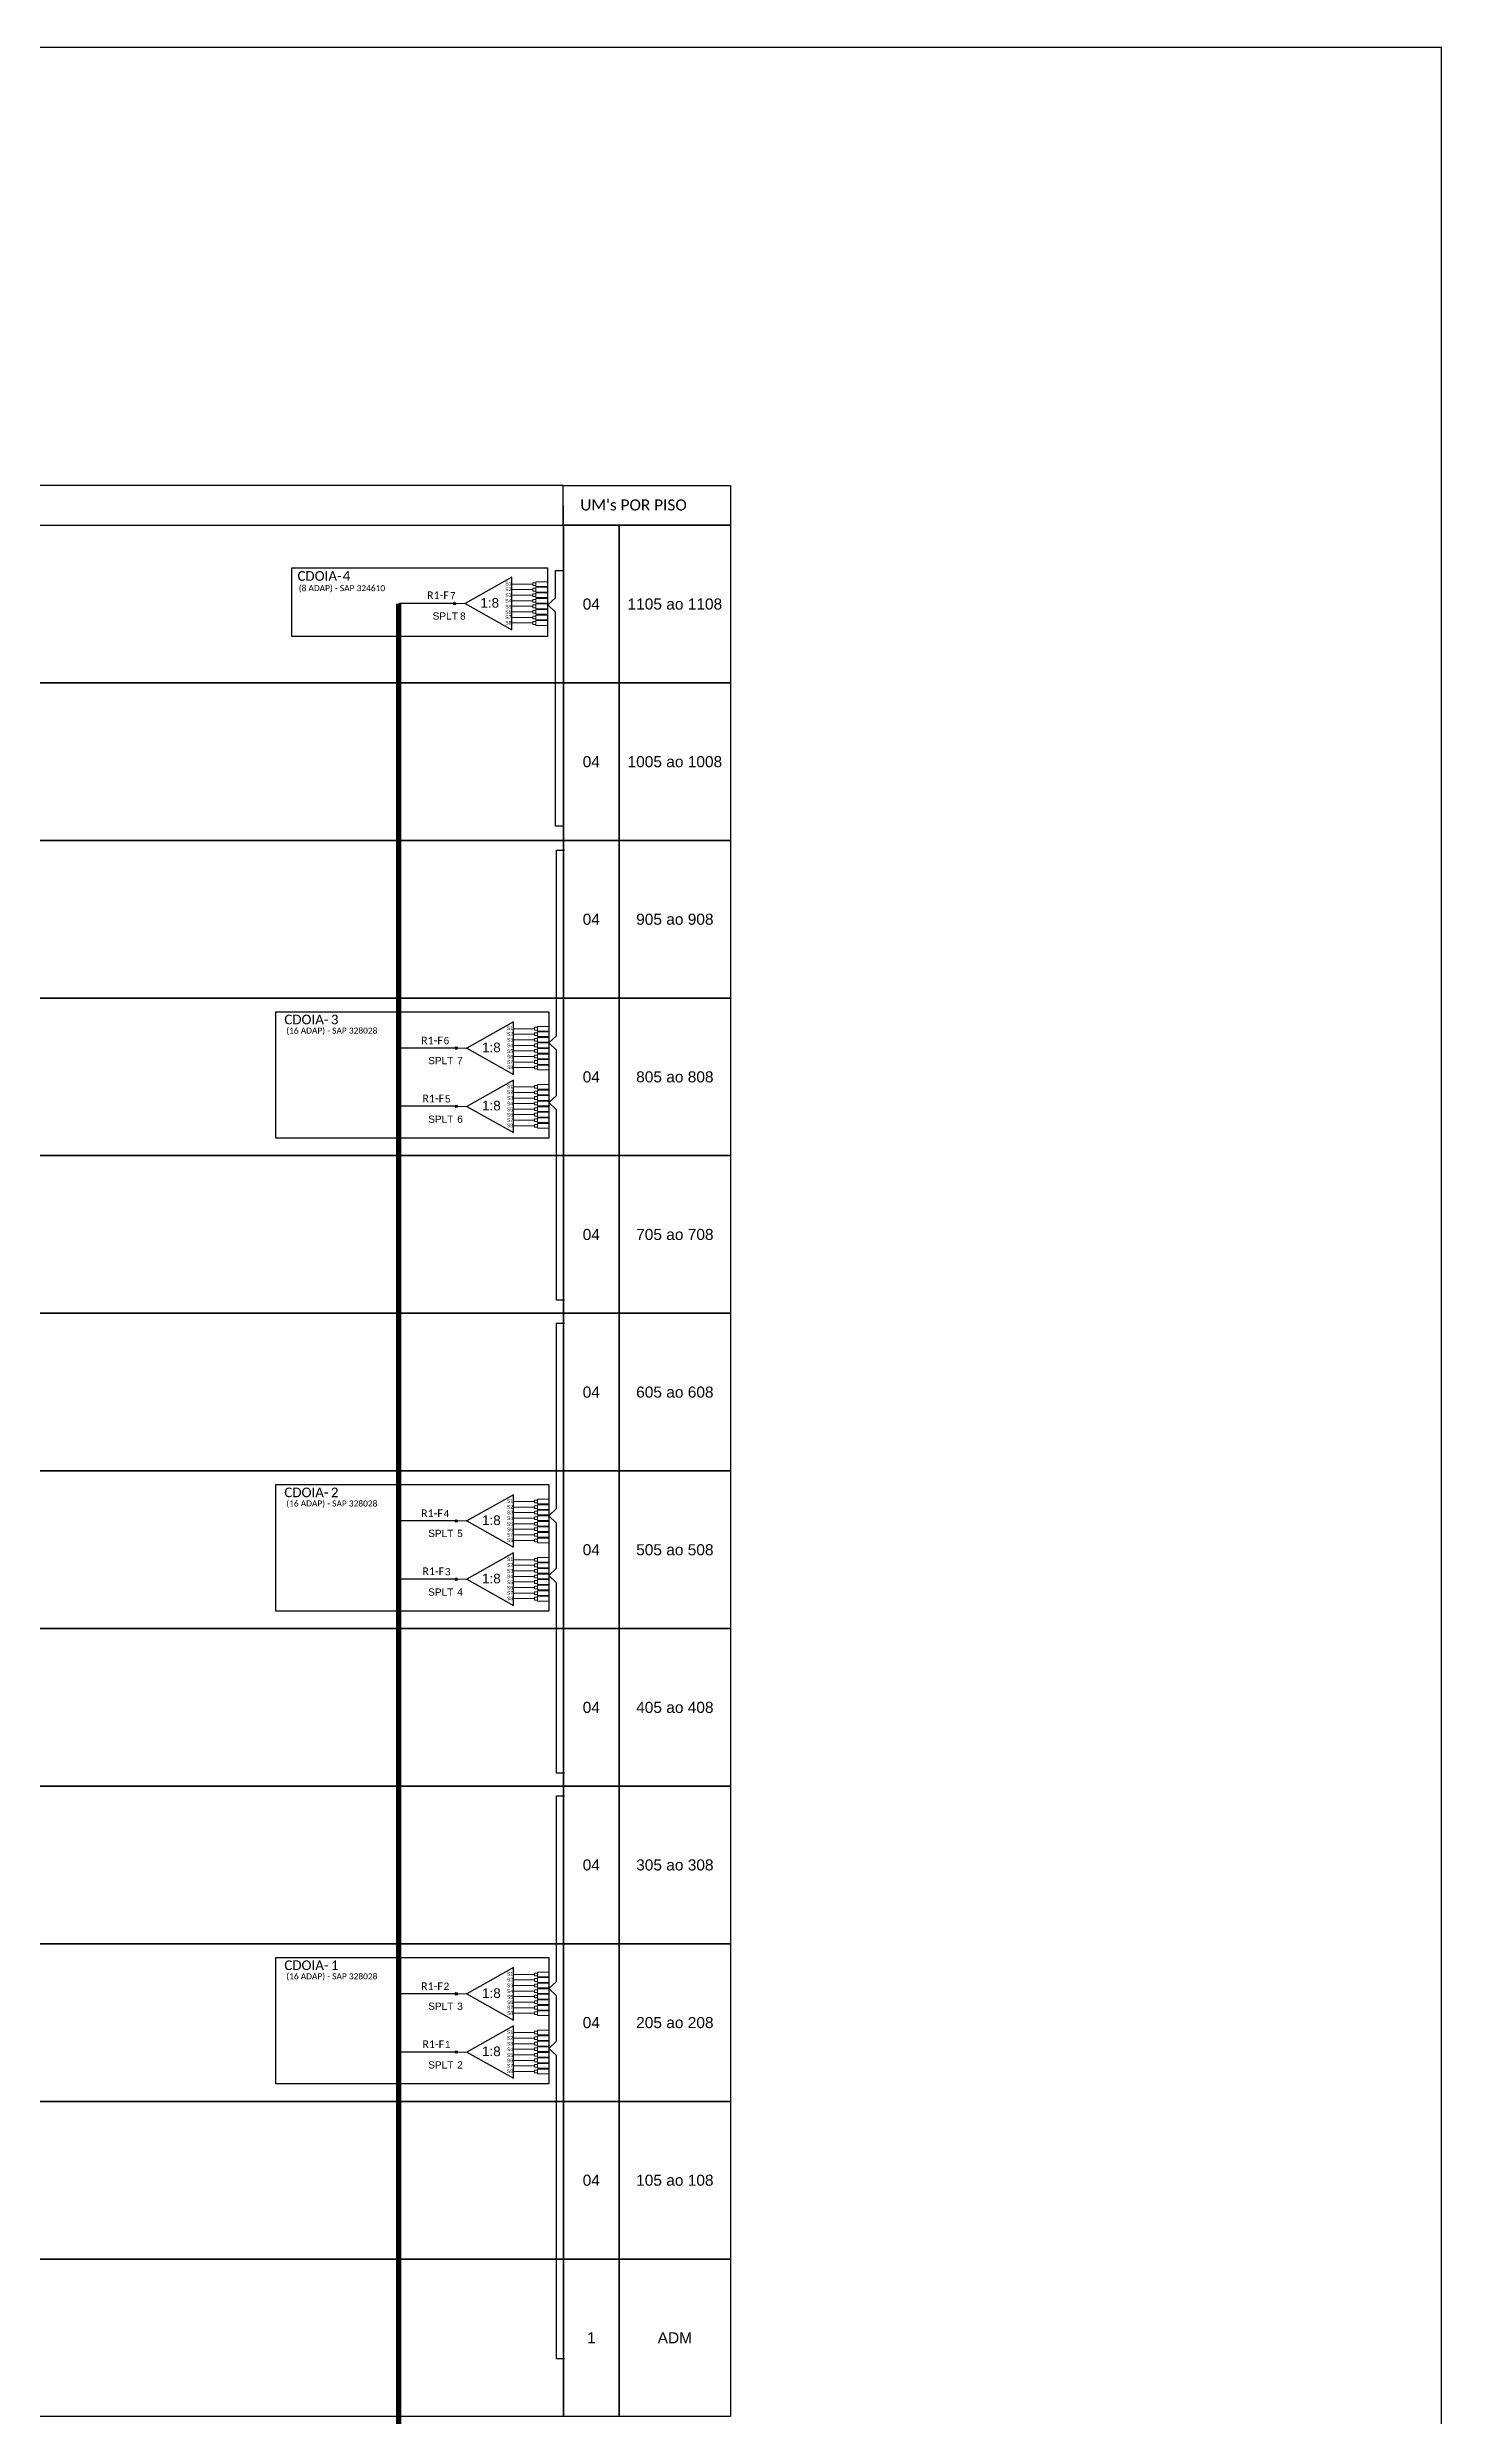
# Model space of a CAD drawing. Extents: x -89 to 1632, y 705 to 1299.
# Drawn here: x 1430.9 to 1632.5, y 956.6 to 1299 of the extents above; entities that cross this region are included whole.
import ezdxf
from ezdxf.enums import TextEntityAlignment as Align

# ---------------------------------------------------------------- set-up
doc = ezdxf.new("R2010")
doc.units = 0
doc.styles.add('ARIAL', font='arial.ttf')
doc.styles.add('WMF-Calibri0', font='calibri.ttf')

# ---------------------------------------------------------------- blocks, each defined once
blk = doc.blocks.new('SPLT_1-8_SC-APC')
at = {"color": 1}
blk.add_lwpolyline([(-7.37, -2.1), (-17.04, -7.55), (-7.37, -13), (-7.37, -2.1)], dxfattribs=at)
at = {"color": 3, "lineweight": 0}
for points in [[(-2.99, -3.51), (-7.37, -3.51)], [(-7.37, -4.66), (-2.99, -4.66)], [(-2.41, -3.02), (-2.41, -4)], [(-2.41, -3.02), (0, -3.02)], [(-2.41, -4), (0, -4)], [(-2.41, -4.17), (-2.41, -5.16)], [(-2.41, -4.17), (0, -4.17)], [(-7.37, -5.82), (-2.99, -5.82)], [(-7.37, -6.97), (-2.99, -6.97)], [(-7.37, -8.12), (-2.99, -8.12)], [(-7.37, -9.28), (-2.99, -9.28)], [(-2.41, -5.16), (0, -5.16)], [(-2.41, -5.32), (-2.41, -6.31)], [(-2.41, -5.32), (0, -5.32)], [(-2.41, -6.31), (0, -6.31)], [(-2.41, -6.48), (-2.41, -7.46)], [(-2.41, -6.48), (0, -6.48)], [(-2.41, -7.46), (0, -7.46)], [(-2.41, -7.63), (-2.41, -8.62)], [(-2.41, -7.63), (0, -7.63)], [(-2.41, -8.62), (0, -8.62)], [(-2.41, -8.78), (-2.41, -9.77)], [(-2.41, -8.78), (0, -8.78)], [(-2.41, -9.77), (0, -9.77)], [(-7.37, -10.43), (-2.99, -10.43)], [(-7.37, -11.58), (-2.99, -11.58)], [(-2.41, -9.94), (-2.41, -10.92)], [(-2.41, -9.94), (0, -9.94)], [(-2.41, -10.92), (0, -10.92)], [(-2.41, -11.09), (-2.41, -12.08)], [(-2.41, -11.09), (0, -11.09)], [(-2.41, -12.08), (0, -12.08)]]:
    blk.add_lwpolyline(points, dxfattribs=at)
for points in [[(-2.99, -3.22), (-2.41, -3.22), (-2.41, -3.8), (-2.99, -3.8)], [(-2.99, -4.38), (-2.41, -4.38), (-2.41, -4.95), (-2.99, -4.95)], [(-2.99, -5.53), (-2.41, -5.53), (-2.41, -6.1), (-2.99, -6.1)], [(-2.99, -6.68), (-2.41, -6.68), (-2.41, -7.26), (-2.99, -7.26)], [(-2.99, -7.84), (-2.41, -7.84), (-2.41, -8.41), (-2.99, -8.41)], [(-2.99, -8.99), (-2.41, -8.99), (-2.41, -9.56), (-2.99, -9.56)], [(-2.99, -10.14), (-2.41, -10.14), (-2.41, -10.72), (-2.99, -10.72)], [(-2.99, -11.3), (-2.41, -11.3), (-2.41, -11.87), (-2.99, -11.87)]]:
    blk.add_lwpolyline(points, close=True, dxfattribs=at)
at = {"color": 1, "lineweight": 0}
blk.add_lwpolyline([(-17.04, -7.55), (-19.26, -7.55)], dxfattribs=at)
at = {"color": 1, "style": 'ARIAL'}
for s, height, p in [('S1', 0.75, (-8.74, -3.78)), ('S2', 0.75, (-8.74, -4.97)), ('1:8', 2, (-13.91, -8.4)), ('S3', 0.75, (-8.74, -6.18)), ('S4', 0.75, (-8.74, -7.36)), ('S5', 0.75, (-8.74, -8.57)), ('S6', 0.75, (-8.74, -9.69)), ('S7', 0.75, (-8.74, -10.78)), ('S8', 0.75, (-8.74, -11.9))]:
    blk.add_text(s, height=height, dxfattribs=at).set_placement(p)

msp = doc.modelspace()

# ---------------------------------------------------------------- hatches: boundary and pattern name
h = msp.add_hatch(color=3)
h.dxf.hatch_style = 1
edge = h.paths.add_edge_path()
edge.add_arc((1489.78, 1218.65), 0.178, 0, 360)
h = msp.add_hatch(color=3)
h.dxf.hatch_style = 1
edge = h.paths.add_edge_path()
edge.add_arc((1490.02, 1154.4), 0.178, 0, 360)
h = msp.add_hatch(color=3)
h.dxf.hatch_style = 1
edge = h.paths.add_edge_path()
edge.add_arc((1490.02, 1145.99), 0.178, 0, 360)
h = msp.add_hatch(color=3)
h.dxf.hatch_style = 1
edge = h.paths.add_edge_path()
edge.add_arc((1490.02, 1086.07), 0.178, 0, 360)
h = msp.add_hatch(color=3)
h.dxf.hatch_style = 1
edge = h.paths.add_edge_path()
edge.add_arc((1490.02, 1077.65), 0.178, 0, 360)
h = msp.add_hatch(color=3)
h.dxf.hatch_style = 1
edge = h.paths.add_edge_path()
edge.add_arc((1490.02, 1017.73), 0.178, 0, 360)
h = msp.add_hatch(color=3)
h.dxf.hatch_style = 1
edge = h.paths.add_edge_path()
edge.add_arc((1490.02, 1009.32), 0.178, 0, 360)

# ---------------------------------------------------------------- linework, layer by layer
for points in [[(793.9, 705.02), (1632.47, 705.02), (1632.47, 1299.02), (793.9, 1299.02), (793.9, 705.02)], [(1318.83, 1229.97), (1505.52, 1229.97), (1505.49, 1235.69), (1318.83, 1235.69), (1318.83, 1235.69), (1318.83, 1232.83)], [(1505.49, 1229.97), (1505.49, 1235.69)]]:
    msp.add_lwpolyline(points)
for points in [[(1505.49, 1235.69), (1529.67, 1235.69), (1529.67, 1229.97), (1505.49, 1229.97)], [(1318.85, 1229.97), (1505.52, 1229.97), (1505.52, 1207.19), (1318.85, 1207.19)], [(1505.52, 1229.97), (1513.57, 1229.97), (1513.57, 1207.19), (1505.52, 1207.19)], [(1513.57, 1229.97), (1529.67, 1229.97), (1529.67, 1207.19), (1513.57, 1207.19)], [(1318.85, 1207.19), (1505.52, 1207.19), (1505.52, 1184.41), (1318.85, 1184.41)], [(1505.52, 1207.19), (1513.57, 1207.19), (1513.57, 1184.41), (1505.52, 1184.41)], [(1513.57, 1207.19), (1529.67, 1207.19), (1529.67, 1184.41), (1513.57, 1184.41)], [(1318.85, 1184.41), (1505.52, 1184.41), (1505.52, 1161.64), (1318.85, 1161.64)], [(1505.52, 1184.41), (1513.57, 1184.41), (1513.57, 1161.64), (1505.52, 1161.64)], [(1513.57, 1184.41), (1529.67, 1184.41), (1529.67, 1161.64), (1513.57, 1161.64)], [(1318.85, 1161.64), (1505.52, 1161.64), (1505.52, 1138.86), (1318.85, 1138.86)], [(1505.52, 1161.64), (1513.57, 1161.64), (1513.57, 1138.86), (1505.52, 1138.86)], [(1513.57, 1161.64), (1529.67, 1161.64), (1529.67, 1138.86), (1513.57, 1138.86)], [(1318.85, 1138.86), (1505.52, 1138.86), (1505.52, 1116.08), (1318.85, 1116.08)], [(1505.52, 1138.86), (1513.57, 1138.86), (1513.57, 1116.08), (1505.52, 1116.08)], [(1513.57, 1138.86), (1529.67, 1138.86), (1529.67, 1116.08), (1513.57, 1116.08)], [(1318.85, 1116.08), (1505.52, 1116.08), (1505.52, 1093.3), (1318.85, 1093.3)], [(1505.52, 1116.08), (1513.57, 1116.08), (1513.57, 1093.3), (1505.52, 1093.3)], [(1513.57, 1116.08), (1529.67, 1116.08), (1529.67, 1093.3), (1513.57, 1093.3)], [(1318.85, 1093.3), (1505.52, 1093.3), (1505.52, 1070.52), (1318.85, 1070.52)], [(1505.52, 1093.3), (1513.57, 1093.3), (1513.57, 1070.52), (1505.52, 1070.52)], [(1513.57, 1093.3), (1529.67, 1093.3), (1529.67, 1070.52), (1513.57, 1070.52)], [(1318.85, 1070.52), (1505.52, 1070.52), (1505.52, 1047.75), (1318.85, 1047.75)], [(1505.52, 1070.52), (1513.57, 1070.52), (1513.57, 1047.75), (1505.52, 1047.75)], [(1513.57, 1070.52), (1529.67, 1070.52), (1529.67, 1047.75), (1513.57, 1047.75)], [(1318.85, 1047.75), (1505.52, 1047.75), (1505.52, 1024.97), (1318.85, 1024.97)], [(1505.52, 1047.75), (1513.57, 1047.75), (1513.57, 1024.97), (1505.52, 1024.97)], [(1513.57, 1047.75), (1529.67, 1047.75), (1529.67, 1024.97), (1513.57, 1024.97)], [(1318.85, 1024.97), (1505.52, 1024.97), (1505.52, 1002.19), (1318.85, 1002.19)], [(1505.52, 1024.97), (1513.57, 1024.97), (1513.57, 1002.19), (1505.52, 1002.19)], [(1513.57, 1024.97), (1529.67, 1024.97), (1529.67, 1002.19), (1513.57, 1002.19)], [(1318.85, 1002.19), (1505.52, 1002.19), (1505.52, 979.41), (1318.85, 979.41)], [(1505.52, 1002.19), (1513.57, 1002.19), (1513.57, 979.41), (1505.52, 979.41)], [(1513.57, 1002.19), (1529.67, 1002.19), (1529.67, 979.41), (1513.57, 979.41)], [(1318.85, 979.41), (1505.52, 979.41), (1505.52, 956.63), (1318.85, 956.63)], [(1505.52, 979.41), (1513.57, 979.41), (1513.57, 956.63), (1505.52, 956.63)], [(1513.57, 979.41), (1529.67, 979.41), (1529.67, 956.63), (1513.57, 956.63)]]:
    msp.add_lwpolyline(points, close=True)
at = {"color": 1}
for points in [[(1466.24, 1223.83), (1503.2, 1223.83), (1503.2, 1213.87), (1466.24, 1213.87)], [(1463.94, 1159.65), (1503.42, 1159.65), (1503.42, 1141.38), (1463.94, 1141.38)], [(1463.94, 1091.32), (1503.42, 1091.32), (1503.42, 1073.04), (1463.94, 1073.04)], [(1463.94, 1022.98), (1503.42, 1022.98), (1503.42, 1004.71), (1463.94, 1004.71)]]:
    msp.add_lwpolyline(points, close=True, dxfattribs=at)
at = {"color": 3}
for points in [[(1505.52, 1186.48), (1504.37, 1186.48), (1504.37, 1217.39), (1503.28, 1218.44), (1504.37, 1219.49), (1504.37, 1223.41), (1505.52, 1223.41)], [(1505.66, 1117.96), (1504.51, 1117.96), (1504.51, 1141.53), (1504.51, 1141.53), (1504.51, 1145.47), (1503.42, 1146.52), (1504.51, 1147.57), (1504.51, 1150.16), (1504.51, 1150.16), (1504.51, 1154.1), (1503.42, 1155.15), (1504.51, 1156.2), (1504.51, 1183), (1505.66, 1183)], [(1505.66, 1049.63), (1504.51, 1049.63), (1504.51, 1073.19), (1504.51, 1073.19), (1504.51, 1077.13), (1503.42, 1078.18), (1504.51, 1079.23), (1504.51, 1081.82), (1504.51, 1081.82), (1504.51, 1085.76), (1503.42, 1086.81), (1504.51, 1087.86), (1504.51, 1114.67), (1505.66, 1114.67)], [(1505.66, 964.97), (1504.51, 964.97), (1504.51, 1004.86), (1504.51, 1004.86), (1504.51, 1008.8), (1503.42, 1009.85), (1504.51, 1010.9), (1504.51, 1013.49), (1504.51, 1013.49), (1504.51, 1017.43), (1503.42, 1018.48), (1504.51, 1019.53), (1504.51, 1046.34), (1505.66, 1046.34)]]:
    msp.add_lwpolyline(points, dxfattribs=at)
at = {"color": 5, "const_width": 0.765}
msp.add_lwpolyline([(1466.12, 884.4), (1466.12, 891.53), (1481.7, 891.53), (1481.7, 1154.4), (1481.7, 1218.65)], dxfattribs=at)
at = {"color": 5}
for points in [[(1489.78, 1218.65), (1481.7, 1218.65)], [(1490.02, 1154.4), (1481.7, 1154.4)], [(1490.02, 1145.99), (1481.7, 1145.99)], [(1490.02, 1086.07), (1481.7, 1086.07)], [(1490.02, 1077.65), (1481.7, 1077.65)], [(1490.02, 1017.73), (1481.7, 1017.73)], [(1490.02, 1009.32), (1481.7, 1009.32)]]:
    msp.add_lwpolyline(points, dxfattribs=at)
at = {"color": 1}
for points in [[(1503.42, 1143.03), (1503.42, 1143.03), (1503.42, 1141.38), (1463.94, 1141.38), (1463.94, 1159.65), (1466.46, 1159.65)], [(1503.42, 1074.7), (1503.42, 1074.7), (1503.42, 1073.04), (1463.94, 1073.04), (1463.94, 1091.32), (1466.46, 1091.32)], [(1503.42, 1006.36), (1503.42, 1006.36), (1503.42, 1004.71), (1463.94, 1004.71), (1463.94, 1022.98), (1466.46, 1022.98)]]:
    msp.add_lwpolyline(points, dxfattribs=at)
at = {"color": 3}
for centre in [(1489.78, 1218.65), (1490.02, 1154.4), (1490.02, 1145.99), (1490.02, 1086.07), (1490.02, 1077.65), (1490.02, 1017.73), (1490.02, 1009.32)]:
    msp.add_circle(centre, 0.178, dxfattribs=at)
for p in [(1491.57, 1154.4), (1491.57, 1086.07), (1491.57, 1017.73)]:
    msp.add_point(p)

# ---------------------------------------------------------------- block references
at = {"color": 3, "xscale": 0.6956521739130039, "yscale": 0.695652173913043, "zscale": 0.6956521739130436}
for p in [(1503.18, 1223.9), (1503.42, 1159.65), (1503.42, 1151.24), (1503.42, 1091.32), (1503.42, 1082.9), (1503.42, 1022.98), (1503.42, 1014.57)]:
    msp.add_blockref('SPLT_1-8_SC-APC', p, dxfattribs=at)

# ---------------------------------------------------------------- texts
at = {"style": 'WMF-Calibri0'}
msp.add_text("UM's POR PISO", height=1.6, dxfattribs=at).set_placement((1507.95, 1232.1))
at = {"color": 1, "style": 'WMF-Calibri0'}
for s, height, p in [('CDOIA-', 1.391, (1467.06, 1221.94)), ('4', 1.39, (1473.59, 1221.94)), ('CDOIA-', 1.391, (1465.16, 1157.84)), ('3', 1.39, (1471.89, 1157.84)), ('CDOIA-', 1.391, (1465.16, 1089.5)), ('2', 1.39, (1471.89, 1089.5)), ('CDOIA-', 1.391, (1465.16, 1021.17)), ('1', 1.39, (1471.89, 1021.17))]:
    msp.add_text(s, height=height, dxfattribs=at).set_placement(p)
for s, p in [('(8 ADAP) - SAP 324610', (1473.49, 1220.44)), ('(16 ADAP) - SAP 328028', (1472.03, 1156.5)), ('(16 ADAP) - SAP 328028', (1472.03, 1088.16)), ('(16 ADAP) - SAP 328028', (1472.03, 1019.83))]:
    msp.add_text(s, height=0.8696, dxfattribs=at).set_placement(p, align=Align.CENTER)
at = {"color": 5, "style": 'WMF-Calibri0'}
for p in [(1485.79, 1219.29), (1484.93, 1154.95), (1485.12, 1146.57), (1484.93, 1086.62), (1485.12, 1078.24), (1484.93, 1018.28), (1485.12, 1009.9)]:
    msp.add_text('R1-F', height=1.113, dxfattribs=at).set_placement(p)
at = {"color": 5, "style": 'ARIAL'}
for s, p in [('7', (1489.52, 1219.27)), ('6', (1488.6, 1154.97)), ('5', (1488.79, 1146.55)), ('4', (1488.6, 1086.63)), ('3', (1488.79, 1078.21)), ('2', (1488.6, 1018.3)), ('1', (1488.79, 1009.88))]:
    msp.add_text(s, height=1.04, dxfattribs=at).set_placement(p, align=Align.CENTER)
at = {"style": 'ARIAL'}
for s, p in [('04', (1509.54, 1218.58)), ('1105 ao 1108', (1521.62, 1218.58)), ('04', (1509.54, 1195.8)), ('1005 ao 1008', (1521.62, 1195.8)), ('04', (1509.54, 1173.03)), ('905 ao 908', (1521.62, 1173.03)), ('04', (1509.54, 1150.25)), ('805 ao 808', (1521.62, 1150.25)), ('04', (1509.54, 1127.47)), ('705 ao 708', (1521.62, 1127.47)), ('04', (1509.54, 1104.69)), ('605 ao 608', (1521.62, 1104.69)), ('04', (1509.54, 1081.91)), ('505 ao 508', (1521.62, 1081.91)), ('04', (1509.54, 1059.13)), ('405 ao 408', (1521.62, 1059.13)), ('04', (1509.54, 1036.36)), ('305 ao 308', (1521.62, 1036.36)), ('04', (1509.54, 1013.58)), ('205 ao 208', (1521.62, 1013.58)), ('04', (1509.54, 990.8)), ('105 ao 108', (1521.62, 990.8)), ('1', (1509.54, 968.02)), ('ADM', (1521.62, 968.02))]:
    msp.add_text(s, height=1.6, dxfattribs=at).set_placement(p, align=Align.MIDDLE_CENTER)
at = {"color": 7, "style": 'ARIAL'}
for s, height, p in [('SPLT', 1.043, (1488.42, 1216.33)), ('8', 1.04, (1490.97, 1216.33)), ('SPLT', 1.043, (1487.78, 1152.08)), ('7', 1.04, (1490.56, 1152.08)), ('SPLT', 1.043, (1487.78, 1143.61)), ('6', 1.04, (1490.56, 1143.61)), ('SPLT', 1.043, (1487.78, 1083.75)), ('5', 1.04, (1490.56, 1083.75)), ('SPLT', 1.043, (1487.78, 1075.27)), ('4', 1.04, (1490.56, 1075.27)), ('SPLT', 1.043, (1487.78, 1015.41)), ('3', 1.04, (1490.56, 1015.41)), ('SPLT', 1.043, (1487.78, 1006.94)), ('2', 1.04, (1490.56, 1006.94))]:
    msp.add_text(s, height=height, dxfattribs=at).set_placement(p, align=Align.CENTER)

doc.saveas('drawing.dxf')
